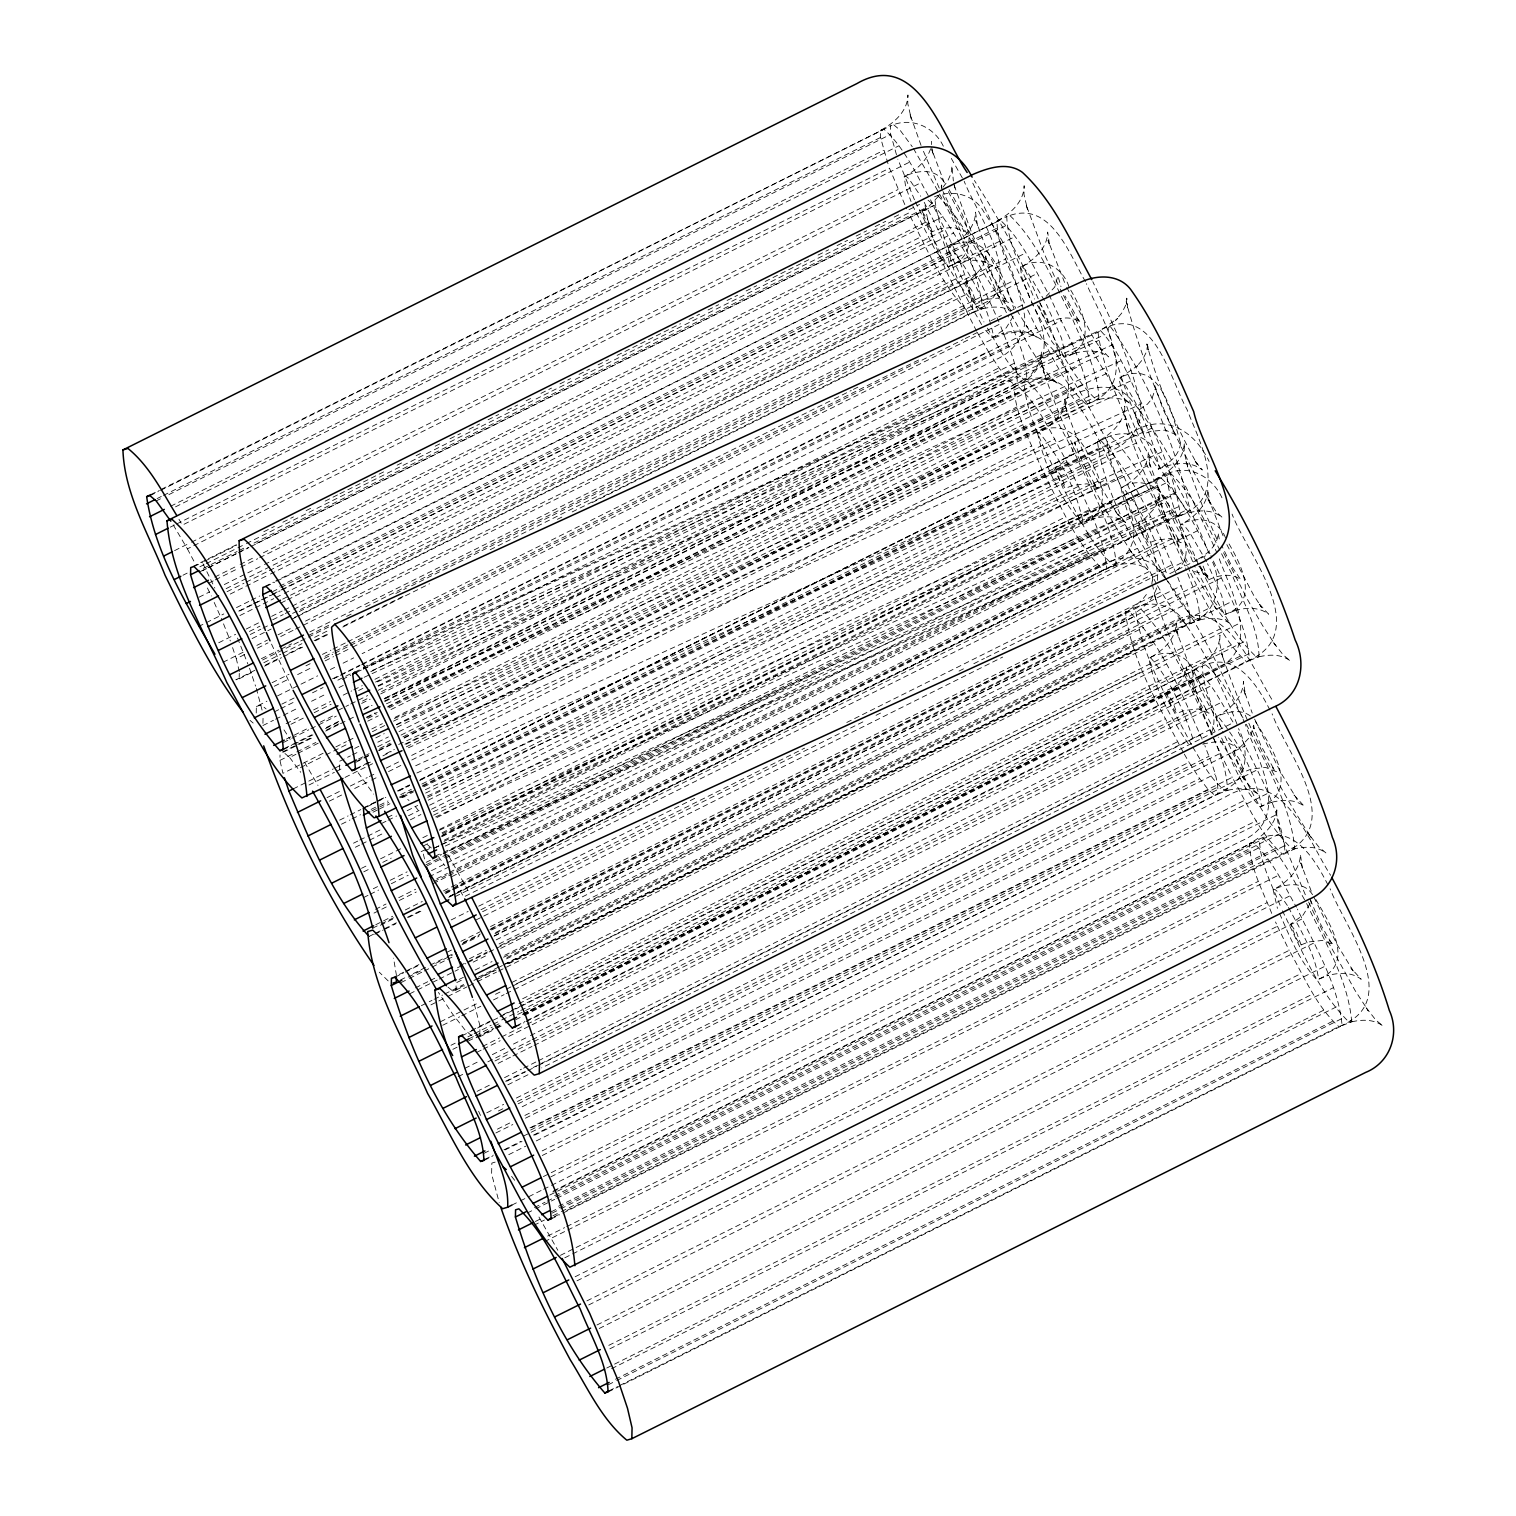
<?xml version="1.0" encoding="UTF-8"?>
<svg xmlns="http://www.w3.org/2000/svg" width="1516" height="1516" viewBox="0 0 1516 1516"><rect width="100%" height="100%" fill="white"/><g stroke="black" fill="none" stroke-linecap="round" stroke-linejoin="round"><path stroke-width="0.75" stroke-dasharray="5 3.75" d="M254.896 670.299L235.852 679.812L239.168 678.808L239.282 673.407M256.223 712.994L256.356 706.456L266.93 701.188M262.931 723.359L263.121 714.642M323.135 753.244L282.942 773.312L279.929 760.388L280.043 754.987M339.565 769.901L339.717 763.363M396.472 975.527L393.535 958.131M448.016 987.087L452.697 991.047L455.994 990.062L456.145 982.861L462.494 979.696M479.776 1034.613L479.966 1025.896L473.144 999.631M887.997 163.728L880.512 137.501L880.663 130.281C894.004 123.213 907.705 111.218 907.932 94.977L907.762 103.543L911.343 118.911L909.733 113.567L921.349 146.218M943.331 146.199C933.913 126.378 910.908 116.599 890.536 125.866L890.385 133.029L897.093 156.944M938.499 196.246L928.455 206.839L921.652 210.97L930.123 229.996L931.828 231.872L939.598 228.802L953.602 227.267L964.347 231.512L956.046 219.422L943.047 191.566M976.512 331.113C956.35 290.087 930.957 248.776 924.703 202.973M931.393 144.57L931.468 141.31M932.207 231.758L927.678 219.555L921.652 210.97M941.663 186.828L941.701 185.009L941.057 190.523M965.711 281.843L970.221 294.047L975.887 302.745L983.676 299.675L997.661 298.14L1008.405 302.385L1004.596 298.197L1006.908 301.419L992.866 276.045L985.305 257.057L986.48 260.998L985.76 255.882L982.558 267.138L972.514 277.712L965.711 281.843L971.756 290.428L976.266 302.631M592.415 502.497L973.177 312.448C969.709 272.217 947.045 235.946 930.559 199.771M1009.921 311.273L1024.721 303.863C1014.128 277.068 997.907 250.443 996.884 221.071C1010.225 213.983 1023.925 202.007 1024.153 185.767L1023.982 194.332L1027.564 209.701L1025.953 204.357L1044.145 253.532L1059.305 287.149M1085.475 281.673C1068.97 253.399 1050.057 198.577 1006.757 216.655C1007.78 245.895 1023.925 272.387 1034.462 299.088M1031.183 374.357L1037.039 366.796L1040.507 358.989L1041.378 351.485L1041.189 360.069L1044.77 375.437L1043.16 370.094C1064.876 434.959 1095.481 496.983 1132.85 554.231L1129.723 549.853L1140.127 563.175L1147.536 569.466C1137.834 561.886 1124.569 562.815 1113.35 565.942L1116.686 564.937L1103.307 569.959C1074.92 542.52 1060.101 504.032 1041.947 469.6C1031.354 442.805 1015.133 416.18 1014.109 386.807C1050.228 371.42 1049.603 337.481 1033.931 307.407M384.761 699.009L1017.236 383.321C1017.615 362.457 1006.624 343.298 999.897 324.064L352.603 647.161M1119.32 483.054C1104.671 450.328 1089.17 417.298 1066.525 389.214C1055.78 377.181 1038.138 377.276 1023.982 382.392C1026.863 420.368 1048.352 454.516 1063.379 488.834C1078.274 514.834 1090.193 544.301 1112.782 564.729C1164.8 535.205 1103.989 477.862 1107.362 437.12C1125.44 429.388 1147.669 434.978 1157.03 453.057C1178.728 484.116 1195.214 518.586 1209.086 553.757M385.689 697.891L1026.711 378.09C1027.071 357.321 1016.137 338.257 1009.429 319.099M1038.877 306.08C1050.645 333.766 1051.27 320.918 1039.957 303.522M1055.079 467.496L1059.608 479.7L1065.255 488.398L1073.044 485.31L1087.048 483.794L1097.774 488.019L1093.983 483.85L1096.276 487.072L1082.235 461.679L1074.673 442.71L1075.848 446.633L1075.128 441.535L1071.945 452.772L1061.882 463.365L1055.079 467.496L1061.124 476.081L1065.634 488.285M406.155 744.261L1089.398 403.218C1086.517 365.091 1064.914 330.791 1049.83 296.321C1034.86 270.189 1022.883 240.589 1000.2 220.085L275.571 581.121M1156.367 583.698C1132.888 538.616 1103.913 492.605 1097.508 441.535C1110.83 434.448 1124.55 422.471 1124.777 406.212L1124.588 414.797L1128.169 430.165L1126.559 424.821C1141.927 472.897 1164.174 518.453 1188.032 562.815M455.103 894.156L1106.623 568.955C1103.724 530.808 1082.14 496.509 1067.037 462.058C1052.085 435.926 1040.109 406.326 1017.407 385.822L383.738 701.453M1183.124 752.088C1160.176 707.593 1131.637 662.284 1125.44 611.952L1134.707 606.343L1142.514 599.502L1148.37 591.941M1237.018 724.174C1223.147 689.003 1206.679 654.533 1184.981 623.474C1175.62 605.396 1153.373 599.805 1135.313 607.537C1141.245 656.883 1169.272 701.321 1191.557 745.019M1138.478 522.224L1142.988 534.409L1148.654 543.126L1156.443 540.037L1170.447 538.521L1181.172 542.747L1177.382 538.578L1179.675 541.799L1165.633 516.406L1158.072 497.438L1159.247 501.36L1158.527 496.263L1155.325 507.5L1145.281 518.093L1138.478 522.224L1144.523 530.808L1149.033 543.012M1152.615 580.931L1152.71 576.63L1151.838 584.134M1189.757 571.229C1177.003 541.326 1158.944 511.366 1157.03 478.374C1170.371 471.286 1184.072 459.31 1184.299 443.051L1184.129 451.635L1187.71 467.004L1186.099 461.66L1204.291 510.835L1217.481 540.416M1157.618 580.363C1157.637 551.881 1143.405 525.54 1134.025 499.238C1113.654 452.545 1090.989 406.61 1062.527 364.257C1047.708 334.43 1019.51 323.723 990.384 340.077L362.116 653.661M1221.972 497.779C1212.326 476.953 1189.226 463.422 1166.903 473.958C1168.628 506.079 1186.213 535.243 1198.512 564.388M1166.41 692.641L1170.939 704.845L1176.605 713.543L1184.375 710.454L1198.379 708.938L1209.105 713.164L1205.315 708.995L1207.608 712.217L1193.566 686.824L1186.005 667.855L1187.199 671.778L1186.46 666.68L1183.276 677.917L1173.232 688.51L1166.41 692.641L1172.455 701.226L1176.985 713.43M508.883 963.664L1190.022 623.682C1190.685 607.461 1183.124 592.244 1177.78 577.255M534.693 1135.143L1227.41 788.889C1225.913 747.217 1194.115 712.122 1192.656 670.451C1205.978 663.364 1219.698 651.387 1219.925 635.128L1219.736 643.694L1223.317 659.081L1221.707 653.737C1243.423 718.603 1274.027 780.626 1311.397 837.874L1308.27 833.497L1318.674 846.819L1326.083 853.091C1316.381 845.53 1303.116 846.459 1291.897 849.566L1295.233 848.562L561.716 1213.691M1269.896 710.019C1257.37 685.061 1235.635 650.364 1202.51 666.017C1202.453 688.302 1214.07 708.825 1221.688 729.272M1199.99 565.828L1208.574 579.851L1202.662 565.013M533.518 1135.086L1217.954 794.1C1218.58 777.121 1210.507 761.221 1204.86 745.55M1233.626 751.121L1238.136 763.325L1243.802 772.023L1251.591 768.953L1265.595 767.437L1276.32 771.663L1272.53 767.475L1274.823 770.715L1260.781 745.322L1253.22 726.354L1254.395 730.276L1253.675 725.16L1250.473 736.416L1240.429 746.99L1233.626 751.121L1239.671 759.724L1244.181 771.909M526.109 1021.613L1249.544 660.521C1246.777 623.114 1225.762 589.421 1210.943 555.633M1271.716 913.39C1262.847 890.821 1249.98 868.137 1249.601 843.446C1262.923 836.358 1276.643 824.382 1276.87 808.123L1276.68 816.707L1280.262 832.076L1278.651 826.732L1286.155 849.036L1306.28 897.036M1327.959 884.908C1315.073 859.686 1293.546 823.017 1259.474 839.03C1259.834 863.608 1272.644 886.197 1281.475 908.671M566.87 1210.469L1285.17 852.598C1280.774 808.862 1256.101 769.465 1237.454 730.333M1309.976 903.669L1303.135 914.982L1290.571 924.135L1296.483 938.954L1300.747 945.018L1308.535 941.948L1322.539 940.432L1333.265 944.658L1329.475 940.489L1331.768 943.71L1321.27 925.613L1310.165 899.348M1301.126 944.904L1296.616 932.719L1290.571 924.135M608.087 1391.972L1342.115 1025.593C1338.249 983.96 1314.865 946.439 1297.45 909.088M930.597 148.795C926.371 161.454 915.683 170.55 904.199 176.614L905.602 186.506L911.04 201.533M1013.124 316.541L1006.264 327.835L993.719 336.988L992.089 337.481L984.737 329.389M1156.746 587.867C1152.501 600.507 1141.813 609.603 1130.349 615.685L493.629 933.496M1211.284 733.062C1220.835 711.705 1202.302 690.159 1193.888 671.399C1186.971 652.846 1164.97 648.64 1148.976 658.285C1154.207 689.212 1171.091 717.883 1188.298 743.844M942.971 187.207L947.652 181.143L951.138 173.355L952.01 165.85L953.356 181.01M363.423 669.087L1098.001 332.231L1117.728 318.341L1115.549 320.407L1121.726 313.092L1125.573 305.493L1126.805 298.121L1127.639 307.881L1126.236 301.779C1145.092 372.709 1175.563 440.417 1211.17 504.43L1208.081 499.806L1216.533 512.2L1222.199 517.373C1209.654 507.273 1191.841 510.608 1178.159 516.463L443.563 853.319M1134.688 412.731L1137.625 422.831L1143.595 433.974L1151.061 431.264L1165.444 430.089L1175.961 434.637L1172.948 430.904L1175.222 434.296L1162.999 409.187L1154.775 385.481L1155.798 389.953L1155.609 387.869L1151.876 398.879L1147.347 404.26L1134.688 412.731L1140.657 423.874L1143.595 433.974M1098.001 332.231C1103.25 371.155 1121.783 406.989 1136.413 443.051C1149.299 467.838 1158.527 496.073 1178.159 516.463L1180.263 514.474C1175.014 475.55 1156.5 439.716 1141.851 403.654C1128.984 378.867 1119.755 350.632 1100.123 330.242L363.366 668.082M1046.116 296.378L1054.719 287.036L1057.922 275.798L1060.973 286.657M1176.17 570.717C1198.171 553.397 1178.178 525.957 1169.537 507.14C1162.905 486.428 1140.203 475.607 1121.044 487.868C1127.487 520.291 1143.746 552.43 1164.857 577.842M572.195 511.934L969.88 313.433C1033.628 290.219 979.052 219.1 964.195 181.314M404.962 744.204L1086.1 404.222C1145.565 384.098 1101.222 319.175 1086.46 283.681M1106.623 568.955L1116.079 563.744C1113.199 525.768 1091.71 491.62 1076.682 457.301C1061.768 431.302 1049.849 401.816 1027.261 381.388M507.689 963.607L1186.706 624.687C1216.306 617.088 1224.738 582.75 1210.564 558.191M527.037 1020.495L1246.247 661.526C1314.789 634.029 1247.63 555.008 1232.072 514.132M1285.17 852.598C1346.416 823.851 1286.269 753.149 1272.113 713.828M619.589 1385.567L1338.799 1026.597C1404.517 1001.773 1344.919 927.716 1330.082 888.736M1178.159 516.463C1230.746 497.248 1200.748 445.022 1186.971 409.377C1168.931 377.086 1153.752 301.134 1100.123 330.242M150.88 494.557L159.351 490.331M161.454 489.27L890.536 125.866M149.951 495.675L158.422 491.449M160.525 490.388L883.98 129.296C904.654 147.696 916.005 174.169 929.535 197.857M157.077 498.593L161.302 496.471M163.425 495.429L880.512 137.501M156.186 500.943L160.412 498.84M168.882 494.614L890.214 134.583M170.664 506.23L883.525 150.406M175.496 506.856L898.95 145.763M170.285 527.151L174.511 525.029M176.633 523.986L889.494 168.162L906.587 208.81M184.023 524.271L909.581 162.117M174.567 550.63L189.386 543.24M191.49 542.197L898.022 189.538M173.203 524.858L187.397 548.868L921.406 182.507M192.835 566.491L237.254 544.32M194.029 566.548L202.481 562.322M204.603 561.261L236.325 545.438M263.822 531.699L274.396 526.431M282.867 522.205L293.441 516.918M306.137 510.589L312.486 507.424M325.163 501.095L337.86 494.747M339.982 493.704L384.401 471.514M397.097 465.185L403.446 462.02M416.123 455.691L422.471 452.526M435.168 446.178L441.516 443.013M449.968 438.787L460.561 433.519M469.012 429.293L479.587 424.006M488.057 419.78L498.631 414.512M507.083 410.286L517.657 404.999M526.128 400.774L532.476 397.609M540.928 393.383L551.502 388.115M559.972 383.889L570.547 378.602M579.017 374.395L589.591 369.108M598.043 364.882L608.617 359.614M617.088 355.388L680.551 323.704M689.003 319.478L699.577 314.21M708.048 309.984L718.622 304.697M727.074 300.471L737.667 295.203M746.118 290.977L756.692 285.69M765.163 281.464L809.582 259.293M818.034 255.086L828.627 249.799M837.078 245.573L847.652 240.305M856.123 236.079L866.697 230.792M875.149 226.566L885.723 221.298M894.194 217.072L900.542 213.908M908.994 209.682L919.587 204.395M182.943 575.246L187.169 573.124M199.866 566.795L204.091 564.672M206.214 563.63L235.833 548.849M237.936 547.788L244.284 544.623M246.407 543.562L908.501 213.093C926.655 247.506 941.474 285.993 969.88 313.433M203.258 568.405L237.102 551.521M239.206 550.46L245.554 547.295M254.025 543.069L924.589 208.374M199.581 571.911L205.93 568.746M208.052 567.685L248.245 547.617M256.697 543.391L933.61 205.532M202.367 570.774L206.593 568.652M208.715 567.609L236.212 553.871M238.334 552.828L248.908 547.541M251.012 546.48L934.273 205.456C961.769 240.57 980.7 281.483 998.949 321.923M214.722 577.103L237.993 565.487M240.115 564.426L254.915 557.035M263.386 552.809L927.584 221.279M208.981 583.016L213.225 580.912M215.329 579.851L238.599 568.235M240.722 567.192L257.644 558.741M259.748 557.68L943.009 216.655M198.918 597.247L209.492 591.96M224.311 584.57L262.382 565.563M264.485 564.502L920.25 237.197M226.13 588.625L945.359 229.636M227.04 591.695L243.962 583.243M246.085 582.182L267.233 571.627M269.336 570.566L933.553 239.035M230.205 594.082L268.275 575.076M270.398 574.033L953.64 232.99M264.997 586.389L273.449 582.163M266.172 586.465L274.642 582.239M276.746 581.178L1000.2 220.085M198.425 626.601L223.818 613.942M236.496 607.594L249.192 601.265M251.315 600.203L259.767 595.977M279.645 586.199L996.732 228.272M272.406 591.733L278.755 588.568M280.877 587.507L1006.435 225.353M238.751 611.119L251.429 604.789M253.551 603.728L270.473 595.276M272.596 594.234L278.925 591.05M281.047 590.008L955.838 253.191M239.793 610.948L260.941 600.393M263.064 599.332L279.986 590.899M282.09 589.838L942.08 260.411M239.907 615.534L261.074 604.979M263.178 603.918L273.752 598.63M275.874 597.588L282.222 594.405M284.326 593.362L965.465 253.38M282.658 599.123L999.745 241.196M281.142 602.932L285.368 600.81M287.49 599.768L1015.17 236.553M218.702 642.765L235.624 634.313M246.217 629.045L258.895 622.697M271.591 616.368L282.166 611.1M284.288 610.038L944.26 280.612M249.382 631.433L259.956 626.165M272.653 619.836L283.227 614.548M285.33 613.487L291.678 610.323M293.801 609.261L964.347 274.567M250.273 634.503L260.847 629.216M262.969 628.174L269.317 625.009M292.588 613.393L952.56 283.966M299.202 611.592L1005.714 258.952M252.111 638.558L271.156 629.064M294.426 617.448L977.668 276.405M291.792 619.267L296.018 617.164M298.14 616.102L1025.801 252.907M223.004 662.284L244.152 651.728M256.848 645.38L267.422 640.112M277.996 634.825L292.815 627.435M305.512 621.105L954.909 296.965M239.32 671.607L236.306 658.702L246.881 653.415M257.455 648.147L268.029 642.86M280.725 636.53L293.422 630.182M295.525 629.14L970.316 292.323M309.832 631.926L1014.242 280.327M261.358 658.683L278.944 650.175M281.066 649.113L291.641 643.826M308.563 635.394L329.711 624.819M346.633 616.387L352.982 613.222M365.678 606.874L964.309 308.07M262.59 659.991L298.538 642.045M300.661 641.003L330.28 626.203M395.847 593.476L406.421 588.208M411.499 585.82L1037.626 273.278M263.86 662.682L280.782 654.23M282.886 653.169L301.93 643.675M314.627 637.326L329.427 629.936M490.199 549.702L989.417 300.528M265.471 665.031L280.271 657.641M288.741 653.415L303.541 646.024M314.115 640.737L328.934 633.347M343.734 625.956L402.972 596.394M557.395 519.325L563.725 516.16M239.168 678.808L253.968 671.417M264.542 666.149L281.464 657.698M283.587 656.636L302.631 647.143M315.309 640.813L330.128 633.423M342.805 627.074L429.54 583.793M322.434 654.4L330.905 650.193M333.008 649.132L345.705 642.803M347.827 641.742L832.227 399.959M834.35 398.897L851.272 390.446M853.375 389.404L859.724 386.22M990.877 320.767L1001.451 315.48M272.103 682.693L289.025 674.26M305.948 665.808L310.174 663.705M324.993 656.314L333.444 652.088M335.567 651.027L348.263 644.698M350.367 643.637L919.397 359.614M324.272 658.475L332.724 654.249M334.846 653.188L963.096 339.603M965.218 338.542L980.018 331.151M274.339 686.217L289.158 678.827M297.61 674.601L312.429 667.211M325.106 660.881L333.577 656.655M335.68 655.594L350.499 648.204M277.504 695.901L317.697 675.833M330.393 669.504L334.619 667.4M343.09 663.174L353.664 657.887M281.805 704.144L294.502 697.815M332.572 678.808L338.921 675.624M341.043 674.582L360.088 665.069M362.191 664.027L988.337 351.485L998.968 367.838L1007.704 379.038L1013.939 384.306M334.183 678.524L338.409 676.401M340.531 675.359L359.557 665.846M361.68 664.804L1036.47 327.987C1051.422 354.1 1063.398 383.7 1086.1 404.222M274.396 711.819L278.641 709.715M280.744 708.654L295.563 701.264M312.486 692.812L323.06 687.544M337.86 680.153L350.556 673.805M363.253 667.476L1008.424 345.44M342.351 679.414L350.821 675.188M363.518 668.859L1061.579 320.426M262.893 725.539L273.467 720.271M275.59 719.209L296.738 708.654M311.538 701.264L326.357 693.873M339.053 687.525L343.279 685.422M370.776 671.702L996.903 359.159C1014.014 351.181 1027.355 333.937 1024.38 314.324C1014.488 268.029 993.075 225.202 972.647 182.83M286.107 723.663L300.907 716.272M313.604 709.924L330.526 701.491M343.222 695.143L351.674 690.917M353.796 689.875L362.267 685.649M374.945 679.301L998.968 367.838M290.939 724.288L303.636 717.959M314.21 712.672L331.132 704.239M358.629 690.5L362.874 688.397M375.551 682.067L1014.393 363.196M378.109 685.725L1048.674 351.011M338.049 710.341L348.623 705.073M350.727 704.011L367.649 695.56M378.223 690.292L1072.058 343.98M286.372 739.069L309.643 727.453M320.217 722.185L335.036 714.794M362.532 701.055L368.881 697.891M381.577 691.561L1007.704 379.038M283.378 742.499L289.727 739.315M291.83 738.273L308.771 729.821M310.875 728.76L336.268 716.102M361.642 703.424L370.112 699.198M380.687 693.93L1017.388 376.12M284.155 748.582L311.652 734.843M326.452 727.453L339.148 721.123M364.541 708.446L370.87 705.281M283.227 749.7L291.678 745.474M293.801 744.413L312.846 734.919M325.523 728.571L338.22 722.241M363.613 709.564L372.064 705.338M282.203 752.125L311.822 737.345M326.622 729.954L339.319 723.625M283.397 752.182L313.016 737.401M325.694 731.072L338.39 724.743M340.513 723.682L346.861 720.517M348.964 719.456L355.312 716.291M384.931 701.51L1017.407 385.822M279.929 760.388L294.748 752.997M296.852 751.936L315.897 742.442M366.664 717.087L375.134 712.88M387.812 706.532L1013.958 394.008M366.664 717.712L377.238 712.425M387.812 707.157L1060.48 371.401M284.951 753.509L289.632 757.469L295.98 754.305M298.084 753.244L319.232 742.688M367.895 718.394L376.347 714.188M389.044 707.839L1023.641 391.09M367.706 721.161L378.28 715.893M390.976 709.564L1080.586 365.356M335.832 746.914L346.406 741.627M348.528 740.566L354.877 737.401M371.799 728.95L382.373 723.682M395.051 717.352L1016.971 406.932M300.471 767.608L323.742 755.991M325.864 754.93L347.012 744.375M372.405 731.716L385.083 725.368M393.554 721.142L1032.377 402.29M396.339 724.553L1071.13 387.755M354.649 748.43L358.875 746.308M375.797 737.875L384.249 733.649M396.946 727.301L1086.536 383.112M339.755 761.184L350.329 755.897M352.451 754.854L358.799 751.69M377.825 742.177L388.399 736.909M398.992 731.622L1073.783 394.804C1091.956 385.784 1116.913 381.899 1131.239 399.788C1167.775 445.344 1192.599 498.954 1216.476 551.843M293.138 788.945L333.331 768.877M335.453 767.835L341.801 764.651M377.749 746.706L390.446 740.376M401.02 735.089L1022.94 424.688M358.534 758.985L369.108 753.698M379.682 748.43L390.275 743.143M402.953 736.814L1079.866 398.935M308.999 785.004L334.392 772.345M336.495 771.284L342.843 768.119M357.662 760.729L361.888 758.606M363.992 757.564L370.34 754.4M378.81 750.174L391.507 743.825M404.185 737.496L1043.027 418.643M355.54 762.396L361.888 759.232M363.992 758.171L370.34 755.006M378.81 750.78L391.488 744.451M404.185 738.121L1089.549 396.017M356.317 768.479L371.117 761.089M385.917 753.698L394.387 749.472M355.388 769.597L363.84 765.372M365.962 764.329L372.311 761.146M382.885 755.878L391.336 751.652M345.042 777.405L372.538 763.685M406.383 746.801L1040.98 430.051C1068.041 419.439 1074.958 387.319 1062.849 362.76C1041.378 298.595 1011.191 237.235 974.371 180.48M327.039 797.643L341.858 790.253M350.31 786.046L367.232 777.594M369.354 776.533L375.703 773.368M386.277 768.081L398.973 761.752M411.651 755.423L1031.448 446.064M329.294 801.168L341.972 794.839M354.668 788.491L369.468 781.1M371.591 780.058L377.939 776.893M388.513 771.606L401.209 765.277M411.784 759.99L1054.852 439.015M363.48 807.914L386.751 796.298M397.325 791.011L410.021 784.682M420.595 779.395L1107.362 437.12M339.641 820.137L348.111 815.911M350.234 814.869L360.808 809.582M362.911 808.521L386.182 796.923M398.879 790.575L409.453 785.307M420.027 780.02L1041.947 469.6M366.796 806.91L375.248 802.684M377.37 801.642L385.822 797.416M398.519 791.087L409.093 785.8M419.667 780.513L1100.805 440.55C1136.602 477.957 1155.912 528.459 1176.928 575.133M341.479 824.211L349.95 819.985M352.053 818.924L360.524 814.698M371.098 809.411L377.446 806.247M379.569 805.204L388.02 800.979M400.717 794.63L411.291 789.362M421.865 784.075L1067.037 462.058M371.799 810.889L388.721 802.438M399.295 797.17L414.095 789.779M422.566 785.553L1097.357 448.736M414.095 790.632L399.295 798.022L404.298 796.525L408.998 800.505M422.566 786.406L1133.305 431.643C1164.8 412.466 1194.608 430.885 1209.105 461.433M373.031 812.197L377.257 810.075M379.379 809.032L389.953 803.745M402.631 797.416L413.224 792.129M423.798 786.861L1107.04 445.818M425.655 793.095L1113.123 449.949C1130.235 441.952 1143.576 424.726 1140.601 405.113C1131.391 361.756 1111.872 321.411 1092.809 281.692M387.49 817.465L393.838 814.3M427.683 797.416L1100.37 461.66M381.767 823.396L385.993 821.274M388.096 820.232L396.567 816.006M407.141 810.719L417.715 805.432M428.289 800.164L1115.776 457.017M353.512 843.199L357.738 841.096M359.861 840.035L383.131 828.418M408.505 815.741L419.079 810.473M429.653 805.185L1053.677 493.723M355.35 847.255L359.576 845.151M361.699 844.09L384.95 832.474M410.343 819.815L420.917 814.528M431.491 809.241L1078.786 486.162M433.652 815.172L1106.32 479.416M436.816 817.56L1126.426 473.371M361.471 868.346L367.82 865.181M380.516 858.833L401.664 848.278M422.831 837.723L429.161 834.558M439.754 829.271L1065.881 516.748M363.726 871.852L370.056 868.687M382.752 862.358L391.223 858.132M441.99 832.796L1089.284 509.717M442.066 835.24L1166.903 473.958M441.137 836.358L1160.346 477.388C1183.03 497.892 1195.006 527.492 1209.976 553.624M423.135 846.042L429.483 842.877M442.179 836.548L1114.847 500.792M421.145 851.67L429.615 847.444M444.415 840.053L1138.232 493.742M424.992 850.893L431.321 847.728M444.017 841.399L1156.879 485.575M438.901 845.871L432.553 849.036L426.318 843.749M441.023 844.81L1166.581 482.656M373.296 888.736L377.541 886.614M390.218 880.284L407.141 871.833M426.185 862.339L430.411 860.216M432.534 859.155L440.985 854.948M443.108 853.887L1077.705 537.138M425.882 864.878L440.682 857.487M442.805 856.426L1159.892 498.499M363.783 897.453L368.009 895.35M370.112 894.288L378.583 890.063M391.28 883.733L408.202 875.282M427.228 865.788L442.047 858.397M444.15 857.336L1097.792 531.093M445.514 858.113L1175.317 493.856M431.51 870.639L1125.327 524.328M429.123 876.817L1150.436 516.785M375.475 909.297L386.049 904.01M398.746 897.68L415.668 889.229M436.816 878.674L447.409 873.405M449.513 872.344L1088.336 553.473M433.955 881.573L446.651 875.225M448.774 874.182L1165.861 516.255M373.978 913.106L388.778 905.715M399.352 900.428L416.275 891.995M433.197 883.544L1103.762 548.849M451.939 876.57L1185.948 510.21M375.76 924.722L392.682 916.27M405.359 909.941L422.282 901.489M443.449 890.934L1097.072 564.672M372.746 928.133L379.095 924.968M381.217 923.907L393.914 917.578M444.681 892.242L451.01 889.058M453.132 888.016L1106.775 561.754M380.383 925.272L395.202 917.881M445.969 892.545L450.195 890.423M452.299 889.361L1101.715 565.222C1123.564 552.753 1153.941 554.818 1166.41 579.472M445.363 893.701L1137.076 548.451M373.523 934.216L369.298 936.32L372.595 935.334M375.646 933.155L381.994 929.99M384.098 928.929L396.794 922.6M407.368 917.332L422.168 909.941M449.684 896.202L1103.307 569.959M449.323 896.714L1162.185 540.89M374.717 934.273L383.169 930.047M385.291 929.005L395.865 923.718M408.562 917.388L423.362 909.998M448.755 897.32L452.981 895.217M455.179 896.6L1174.388 537.63M1197.773 530.581L463.763 896.96L456.657 884.738M451.218 919.909L468.141 911.457M478.715 906.17L688.131 801.642M690.254 800.6L696.602 797.416M846.781 722.469L1149.28 571.475M480.97 909.695L804.598 748.146M959.022 671.076L965.37 667.912M973.841 663.686L984.415 658.399M986.518 657.357L1172.664 564.445M482.581 911.703L865.447 720.612M876.04 715.325L882.369 712.16M1051.611 627.7L1184.868 561.166M475.948 919.985L1002.663 657.091M1169.784 573.673L1207.854 554.666M460.921 941.341L479.966 931.847M490.54 926.56L1161.104 591.865L1171.735 608.2L1180.471 619.4L1186.706 624.687M391.431 978.332L418.928 964.612M463.346 942.421L480.269 933.989M490.843 928.702L1135.313 607.537M394.729 977.327L403.199 973.101M405.303 972.059L417.999 965.711M462.418 943.539L479.34 935.107M489.914 929.82L1128.757 610.967C1164.098 647.749 1183.105 697.531 1204.026 743.409M447.163 952.181L451.408 950.077M461.982 944.79L478.904 936.357M491.601 930.009L1181.191 585.82M400.565 979.942L404.791 977.839M413.262 973.613L428.062 966.223M430.184 965.161L444.984 957.771M447.106 956.729L453.436 953.545M408.202 977.081L420.88 970.752M435.698 963.361L452.621 954.909M494.917 933.799L1125.289 619.153M494.33 935.827L1196.617 585.29C1211.587 611.403 1223.545 641.003 1246.247 661.526M400.963 982.614L407.311 979.45M409.415 978.388L422.111 972.059M424.234 970.998L445.382 960.443M447.504 959.382L453.853 956.217M494.045 936.149L1134.972 616.235M496.168 939.882L1221.725 577.729M469.448 958.737L486.371 950.305M499.067 943.956L1171.735 608.2M415.441 987.882L428.118 981.553M430.241 980.492L436.589 977.327M459.86 965.711L466.208 962.546M468.311 961.485L487.356 951.991M500.053 945.662L1128.302 632.077M457.377 967.833L465.829 963.607M467.951 962.546L486.977 953.052M489.1 951.991L1187.161 603.576M409.699 993.814L437.195 980.075M439.318 979.033L458.344 969.52M473.163 962.129L487.962 954.739M500.659 948.41L1143.708 627.435M475.095 970.032L492.018 961.58M504.714 955.251L1168.931 623.72C1224.776 590.236 1250.946 667.248 1273.686 702.325M459.159 979.431L463.384 977.327M503.577 957.259L1180.471 619.4M506.913 957.525L1190.174 616.481M506.534 958.851L1208.821 608.314M421.41 1005.639L431.984 1000.37M434.088 999.309L442.558 995.083M444.662 994.022L463.707 984.528M478.525 977.138L501.777 965.521M503.899 964.46L1134.271 649.833M498.195 967.644L502.421 965.54M504.525 964.479L1232.205 601.284M452.697 991.047L463.271 985.779M473.845 980.492L494.993 969.937M455.994 990.062L464.464 985.836M477.142 979.507L496.187 969.994M430.923 1004.881L445.723 997.49M447.845 996.429L466.871 986.935M468.994 985.874L475.342 982.709M477.445 981.648L496.49 972.135M498.612 971.093L1154.358 643.788M512.01 982.406L1220.626 628.704M440.493 1021.746L478.582 1002.739M495.505 994.288L501.834 991.123M516.653 983.732L1142.78 671.209M506.704 989.038L510.93 986.916M513.052 985.855L1240.732 622.659M442.729 1025.252L459.651 1016.819M461.774 1015.758L480.818 1006.245M493.496 999.916L504.089 994.648M506.192 993.586L1166.183 664.16M522.641 998.76L1231.276 645.039M519.022 1003.611L1246.683 640.415M471.324 1030.482L490.369 1020.988M503.066 1014.659L509.395 1011.475M511.517 1010.433L1202.51 666.017M461.944 1035.826L497.892 1017.88M500.015 1016.819L519.059 1007.325M521.163 1006.264L1195.953 669.447C1212.819 683.47 1222.01 704.371 1233.38 722.658L541.686 1067.908M450.991 1045.282L455.217 1043.179M467.913 1036.849L472.139 1034.727M474.262 1033.666L491.184 1025.233M493.287 1024.172L499.636 1021.007M501.758 1019.946L518.68 1011.494M520.784 1010.452L1153.278 694.745M469.05 1038.744L473.295 1036.641M475.399 1035.58L492.321 1027.128M494.443 1026.067L500.792 1022.902M517.714 1014.469L1192.505 677.652M468.179 1041.113L474.527 1037.948M476.63 1036.887L493.553 1028.435M495.675 1027.374L502.023 1024.21M523.172 1013.654L1202.188 674.734M522.925 1014.166L1240.012 656.239M452.829 1049.337L457.055 1047.234M476.081 1037.74L493.003 1029.288M495.126 1028.227L501.474 1025.062M522.622 1014.507L1178.387 687.203M479.719 1036.792L494.538 1029.402M496.642 1028.341L502.99 1025.176M524.157 1014.621L1213.747 670.413C1264.306 648.791 1230.594 590.842 1218.239 556.031M515.686 1019.7L522.035 1016.535M524.138 1015.474L1249.696 653.32M516.463 1025.782L524.915 1021.557M515.535 1026.9L523.986 1022.675M482.638 1046.381L499.56 1037.929M501.682 1036.887L524.953 1025.271M527.075 1024.21L1195.518 690.576M476.915 1052.293L481.141 1050.19M483.244 1049.129L500.166 1040.696M508.637 1036.47L1210.924 685.933M464.844 1068.344L479.643 1060.954M492.34 1054.624L505.036 1048.276M513.488 1044.05L528.307 1036.66M530.429 1035.618L1165.027 718.868M458.211 1076.625L464.559 1073.461M487.83 1061.844L508.978 1051.289M511.1 1050.228L530.145 1040.734M532.249 1039.673L1190.117 711.307M494.955 1060.973L509.774 1053.582M518.226 1049.356L1201.468 708.313M498.12 1063.36L510.816 1057.031M512.939 1055.97L531.964 1046.476M534.087 1045.415L1221.574 702.268M477.047 1091.368L491.847 1083.978M504.544 1077.649L521.466 1069.197M523.589 1068.155L536.266 1061.806M538.388 1060.764L1177.212 741.893M505.586 1081.287L524.631 1071.793M533.082 1067.567L1209.995 729.689M506.78 1081.173L525.825 1071.66M527.928 1070.618L536.399 1066.392M538.521 1065.331L1200.615 734.862M507.841 1084.812L528.989 1074.257M486.75 1112.82L503.672 1104.368M516.369 1098.039L1189.037 762.283L1199.687 778.618L1208.423 789.817L1214.638 795.104M498.385 1111.001L504.733 1107.817M517.411 1101.488L1209.124 756.238M518.188 1103.781L1220.475 753.244C1196.427 703.253 1177.61 647.218 1138.592 606.533M522.148 1106.794L1245.583 745.683M497.4 1129.155L512.2 1121.764M524.896 1115.435L1199.687 778.618M495.884 1132.964L512.806 1124.531M525.502 1118.183L1215.093 773.994M529.937 1127.885L1232.224 777.348C1247.194 803.48 1259.171 833.08 1281.854 853.584M531.51 1127.677L1208.423 789.817M484.097 1153.278L490.426 1150.113M530.619 1130.045L1218.106 786.899M523.323 1136.166L1257.332 769.806M484.855 1159.361L493.325 1155.135M503.899 1149.867L520.822 1141.415M483.926 1160.479L492.397 1156.253M505.093 1149.924L522.016 1141.472M508.77 1154.642L525.692 1146.191M536.266 1140.923L1225.875 796.715C1281.721 763.23 1307.91 840.243 1330.631 875.319M542.141 1150.928L1244.428 800.391M542.254 1155.495L1267.812 793.342M543.391 1176.587L1256.252 820.781M550.782 1176.871L1276.339 814.717M511.896 1205.087L518.245 1201.923M520.367 1200.862L526.696 1197.697M528.819 1196.655L541.515 1190.306M543.619 1189.264L1241.68 840.83C1293.053 818.716 1257.522 759.573 1245.356 724.383M553.662 1190.818L1259.474 839.03M552.734 1191.936L1252.898 842.441C1272.587 859.78 1283.559 884.757 1296.426 907.174M549.796 1195.044L1266.883 837.116M554.629 1195.688L1282.309 832.474M534.466 1207.513L545.04 1202.245M547.162 1201.184L553.511 1198.019M555.614 1196.958L1249.449 850.647M527.227 1213.046L533.575 1209.882M535.698 1208.821L554.723 1199.327M556.846 1198.265L1259.133 847.728M558.532 1206.243L1275.619 848.316M551.293 1211.777L1285.322 845.397M535.356 1221.498L541.705 1218.314M552.279 1213.046L558.627 1209.882M560.749 1208.821L1252.462 863.57M533.859 1225.307L544.433 1220.02M552.885 1215.794L559.233 1212.629M561.356 1211.568L1267.869 858.928M554.193 1216.798L558.419 1214.695M551.142 1218.978L559.612 1214.752M547.674 1236.071L564.596 1227.638M566.719 1226.577L1258.432 881.308M544.49 1241.642L565.639 1231.087M567.761 1230.026L1278.519 875.263M560.427 1255.343L1266.94 902.702M564.786 1257.806L1290.343 895.653M575.133 1276.775L1277.438 926.238L1275.524 921.955M576.971 1280.831L1302.528 918.677M586.881 1300.899L1289.168 950.361C1304.139 976.475 1316.115 1006.074 1338.799 1026.597M588.72 1304.954L1314.277 942.8M596.963 1324.984L1301.372 973.386M599.218 1328.49L1324.776 966.336M608.788 1345.355L1313.197 993.776M609.849 1348.823L1333.284 987.731M606.741 1368.038L1323.847 1010.111M611.573 1368.683L1339.253 1005.468M615.477 1379.238L1332.564 1021.31M608.238 1384.771L614.586 1381.607M616.709 1380.545L1342.266 1018.392M609.015 1390.854L617.486 1386.628M354.782 672.024L361.225 669.068M356.961 672.043L361.263 670.072M372.424 670.47L1104.88 334.6M364.105 677.292L1098.702 340.437M377.389 681.859L1111.986 344.985M378.299 686.217L1102.151 354.289M384.192 698.573L1120.93 360.732M386.428 703.803L1108.139 372.841M394.368 718.584L1131.125 380.743M396.661 724.819L1116.212 394.861M398.67 744.451L1141.851 403.654M408.448 747.767L1125.857 418.795M415.668 765.751L1152.406 427.91M416.862 773.008L1136.413 443.051M425.314 789.703L1162.052 451.844M427.588 795.919L1147.157 465.962M433.405 811.704L1170.144 473.845M435.642 816.916L1157.352 485.973M439.375 830.256L1176.113 492.416M442.445 833.648L1166.297 501.701M434.239 848.05L1179.562 506.268M445.249 846.023L1173.403 512.105M434.921 856.256L441.383 853.3M443.525 852.314L1180.263 514.474M432.818 858.245L441.421 854.304M996.884 221.071L1006.757 216.655M1014.109 386.807L1023.982 382.392M973.177 312.448L983.24 308.411L979.905 309.416C989.929 306.857 1001.716 305.209 1010.907 311.026M1048.428 322.548C1057.808 317.981 1070.713 315.176 1080.567 322.302L1076.758 318.114L1079.07 321.335L1065.009 295.942M1017.236 383.321L1027.317 379.284L1023.982 380.289C1035.201 377.181 1048.447 376.252 1058.168 383.813L1050.759 377.541L1040.355 364.219L1043.482 368.596L1030.122 348.055L1009.789 312.106M1089.398 403.218L1099.46 399.201L1096.144 400.205C1107.362 397.078 1120.608 396.15 1130.33 403.73L1122.901 397.438L1112.517 384.116L1115.643 388.494L1102.265 367.971L1087.408 342.351L1060.29 289.177M1208.574 579.851C1217.954 575.284 1230.859 572.48 1240.713 579.586L1232.413 567.515L1221.991 546.12M1190.022 623.682L1200.085 619.665L1196.749 620.669C1207.968 617.543 1221.233 616.614 1230.935 624.194L1223.526 617.903L1213.122 604.581L1216.249 608.958L1190.306 566.757M1249.544 660.521L1259.607 656.504L1256.29 657.508C1267.509 654.381 1280.755 653.453 1290.476 661.033L1283.048 654.741L1272.663 641.42L1275.79 645.797L1262.411 625.274L1247.554 599.654L1222.389 550.516M1217.954 794.1L1228.017 790.082L1224.682 791.087C1235.919 787.96 1249.165 787.031 1258.867 794.611L1251.458 788.32L1241.073 774.998L1244.2 779.376L1218.258 737.174M1342.115 1025.593L1352.177 1021.576L1348.842 1022.58C1360.06 1019.453 1373.325 1018.525 1383.028 1026.086L1375.618 1019.813L1365.215 1006.491L1368.342 1010.869L1354.982 990.327L1324.794 935.789L1307.209 899.14M880.663 130.281L883.98 129.296M1033.135 305.398C1019.851 273.07 1004.369 241.366 984.263 212.695C974.902 194.598 952.673 189.007 934.595 196.739C939.276 241.575 964.688 281.881 983.941 321.942M1026.711 378.09L1023.414 379.095C1006.624 365.129 997.49 344.321 986.139 326.111M1097.508 441.535L1100.805 440.55M256.356 706.456L261.358 704.959L266.077 708.938M1157.03 478.374L1160.346 477.388M1198.398 558.949C1206.679 554.42 1218.314 545.002 1218.068 533.101L1219.414 539.639M1125.44 611.952L1128.757 610.967M1192.656 670.451L1195.953 669.447M1249.601 843.446L1252.898 842.441M495.182 1162.09L491.847 1163.094L491.62 1173.99L499.181 1202.491M1202.832 744.242C1214.07 741.135 1227.316 740.187 1237.018 747.767L1226.558 735.696M1194.494 571.589L1202.7 573.522L1209.086 577.35L1198.891 566.131L1202.017 570.509L1197.469 563.516M1250.321 715.931C1240.24 708.465 1226.671 711.97 1216.192 716.784L1217.594 726.657M1010.054 215.67C1038.308 242.977 1053.07 281.294 1071.149 315.574C1081.704 342.256 1097.849 368.767 1098.854 398.007L1095.575 398.992C1068.78 373.353 1054.492 337.405 1037.38 305.095M893.834 124.881L900.03 130.13L912.253 146.711M937.892 195.754C970.884 229.276 988.28 275.173 1008.481 316.977M928.038 200.169L934.273 205.456M1011.134 310.42L996.296 293.327L999.423 297.723L986.044 277.182L971.188 251.561L941.114 192.324M1170.2 472.954C1198.455 500.28 1213.217 538.597 1231.295 572.877C1241.85 599.559 1257.996 626.07 1259 655.31L1255.722 656.295C1229.893 631.793 1216.003 597.38 1199.478 566.397M1110.659 436.115C1145.433 472.12 1164.023 520.973 1184.754 565.866M1205.807 665.031C1222.597 678.997 1231.731 699.805 1243.082 717.997M1262.752 838.026C1282.1 854.986 1292.883 879.47 1305.541 901.433M250.026 720.384L253.172 723.056M471.59 1035.636L465.298 1030.312L452.09 1013.37L438.465 992.43M388.191 980.909L379.265 972.192M943.596 181.56C935.315 167.84 916.574 170.304 904.199 176.614L905.829 176.14L908.88 178.717L920.724 196.265M1167.851 581.329C1199.402 624.668 1222.673 673.445 1244.428 722.279M1312.534 894.705C1304.234 881.004 1285.492 883.468 1273.137 889.778L1277.457 908.387M415.043 806.209L420.33 812.974M438.389 856.502L444.832 865.674M358.155 772.743L373.599 794.119M289.632 757.469L300.718 772.288M511.574 1176.359L515.535 1181.438M1255.589 721.711C1270.124 745.967 1302.339 790.405 1260.004 806.758C1241.301 786.861 1231.238 760.179 1220.513 735.393M1225.497 537.82C1218.561 519.268 1196.56 515.061 1180.566 524.707L1181.968 534.598L1193.376 563.459M1196.332 561.773L1176.094 525.825L1159.475 490.18L1148.635 460.921L1150.246 466.265L1148.294 452.545C1148.067 468.804 1134.366 480.78 1121.044 487.868L1122.655 487.375C1143.879 511.726 1157.333 543.031 1166.562 573.825M913.428 148.511C942.005 198.084 974.238 249.988 982.633 307.217L979.355 308.203C949.698 279.02 933.989 238.505 915.399 201.912M981.591 324.557C967.947 300.414 952.256 275.268 948.258 247.506C961.599 240.419 975.3 228.442 975.527 212.183L977.479 225.884L975.868 220.54L986.708 249.818L1015.758 308.392M1315.907 899.594C1329.475 923.301 1357.351 964.763 1316.949 979.753C1299.155 961.068 1289.529 935.884 1279.144 912.575M1287.33 905.412L1277.817 891.882L1274.748 889.286L1273.137 889.778C1286.459 882.691 1300.159 870.715 1300.406 854.455L1302.339 868.175L1300.728 862.812L1311.567 892.09M284.004 729.878L290.2 739.391M1068.932 286.695C1062.28 265.963 1039.578 255.143 1020.42 267.403L1021.822 277.295L1030.653 300.376M951.29 158.422L963.172 179.4M949.13 189.727C962.224 213.017 986.973 252.49 948.031 266.608L935.448 250.481L912.727 205.721M1016.876 310.287L1029.25 330.147L1026.124 325.75L1036.319 336.988C1026.597 329.408 1013.351 330.336 1002.133 333.463L1003.782 332.951L993.719 336.988C987.257 304.564 970.998 272.425 949.888 247.013L948.258 247.506C989 224.425 1004.293 280.649 1013.806 308.487M1164.8 576.63L1146.778 543.543L1124.645 496.111M1165.975 578.657C1174.843 593.002 1182.84 608.75 1196.181 619.457L1199.478 618.471C1200.047 600.772 1191.462 584.285 1185.607 567.988M1157.561 585.745L1161.104 591.865M1222.01 728.703L1204.045 696.242L1187.407 660.597L1176.587 631.338L1178.178 636.682L1176.245 622.962C1176.018 639.221 1162.298 651.198 1148.976 658.285L1150.606 657.792C1171.508 681.518 1184.394 712.198 1194.002 742.12M977.687 333.141L988.337 351.485M1288.486 907.421C1300.52 930.161 1315.225 953.431 1318.579 979.26L1328.641 975.243L1326.993 975.736C1338.211 972.609 1351.476 971.68 1361.178 979.26L1350.983 968.042L1354.11 972.419L1337.32 944.942L1313.311 895.994M1192.732 747.047C1201.961 762.055 1210.204 778.618 1224.113 789.874C1248.805 779.887 1249.108 749.245 1238.515 728.609M1184.318 754.134L1189.037 762.283M448.622 855.82L469.619 893.417M178.964 519.287L181.2 523.153M304.583 762.321L318 785.459M538.957 1217.026L557.831 1250.283M1229.078 543.979C1241.888 566.245 1260.213 602.231 1224.397 614.681L1211.815 598.555L1194.248 565.392M1070.77 290.162C1083.599 311.784 1098.096 345.837 1064.251 357.378L1051.668 341.252L1031.524 302.29M1206.584 561.678L1189.548 532.305L1185.247 526.81L1182.196 524.214L1180.566 524.707C1193.907 517.619 1207.608 505.643 1207.835 489.384L1209.787 503.104L1208.176 497.76L1224.227 538.749M1044.429 300.604L1029.402 275.002L1025.1 269.507L1022.049 266.911L1020.42 267.403C1033.76 260.316 1047.461 248.34 1047.689 232.081L1049.64 245.8L1048.03 240.457L1064.952 283.416M1246.379 724.25C1265.235 763.666 1290.135 803.309 1294.626 847.368L1291.329 848.373C1259.322 816.063 1242.305 771.777 1222.635 731.413M1008.69 310.041L972.002 233.616L953.791 184.44M1306.64 903.517C1324.169 940.962 1347.629 978.616 1351.571 1020.363L1348.274 1021.367C1317.707 990.914 1301.391 948.94 1282.422 910.794M1214.866 731.167C1191.405 687.468 1169.632 642.557 1154.51 595.238L1156.102 600.582L1152.52 585.214M924.21 202.272C934.083 222.7 947.178 243.223 949.641 266.115L959.723 262.079L958.074 262.571C969.293 259.463 982.539 258.535 992.26 266.096L982.065 254.877L985.192 259.255L977.233 247.032L947.86 190.675M187.397 548.868L195.526 564.236M1226.842 544.623L1253.599 595.125L1261.558 607.347L1258.432 602.97L1268.627 614.188C1258.905 606.608 1245.659 607.556 1234.441 610.664L1236.09 610.171L1226.027 614.188L1221.688 595.599L1207.532 563.649M1066.696 287.32L1093.453 337.822L1101.412 350.044L1098.285 345.667L1108.48 356.885C1098.759 349.324 1085.513 350.253 1074.294 353.361L1075.943 352.868L1065.862 356.904L1061.541 338.295L1046.419 304.375M1190.742 573.237L1196.617 585.29M1027.659 309.908L1036.47 327.987M1220.475 753.244L1232.224 777.348M1277.438 926.238L1289.168 950.361M292.114 688.302L270.985 642.955M203.011 563.781L214.855 588.113M207.408 587.981L211.33 596.015M1254.623 719.096L1280.376 771.947L1297.165 799.425L1294.039 795.028L1304.234 806.266C1294.531 798.686 1281.266 799.614 1270.048 802.741L1271.697 802.248L1261.634 806.266C1255.172 773.842 1238.913 741.703 1217.803 716.291L1216.192 716.784C1229.514 709.696 1243.215 697.72 1243.442 681.461L1245.394 695.181L1243.783 689.818L1252.235 713.089M944.373 182.849L931.809 149.667L933.42 155.011L931.374 146.218M939.219 188.098L922.164 148.284M914.451 199.771L897.832 159.161M478.62 1111.266L480.496 1115.454M214.192 602.439L221.829 619.57M237.519 638.047L247.828 663.932M223.515 623.834L230.337 640.946M249.534 668.234L255.56 686.142M256.318 688.378L262.116 710.303M232.573 647.597L236.306 658.702M941.228 186.184L942.421 190.125M1310.582 899.992L1311.34 903.271M953.867 183.209L955.402 189.803M423.362 854.114L424.878 860.557M1037.645 433.14C1044.088 465.564 1060.347 497.703 1081.458 523.115L1093.15 518.605L1091.501 519.097C1102.719 515.99 1115.984 515.042 1125.687 522.622L1115.492 511.404L1118.618 515.781C1096.371 481.709 1078.16 444.794 1065.236 406.193L1066.847 411.537L1064.914 397.817C1064.668 414.076 1050.967 426.053 1037.645 433.14L1039.256 432.647C1060.366 458.078 1076.625 490.218 1083.087 522.622C1113.426 510.684 1101.867 480.06 1089.833 459.386C1082.993 437.025 1060.556 418.151 1037.645 433.14M1147.726 344.473L1146.494 351.845L1142.647 359.444L1136.469 366.758L1137.587 365.716L1118.941 378.583C1126.142 410.457 1139.236 442.558 1158.319 469.088C1172.001 463.252 1189.795 459.916 1202.34 469.998L1194.267 459.954L1197.356 464.559C1176.151 426.47 1158.034 386.163 1146.816 343.961L1148.199 350.063L1147.726 344.473M1180.509 443.032C1179.562 455.387 1168.533 463.896 1158.319 469.088L1159.342 468.122C1152.141 436.248 1139.047 404.147 1119.964 377.598C1161.427 357.018 1172.437 415.706 1180.509 443.032M1110.091 326.148L1108.007 328.138C1122.181 391.678 1149.621 458.817 1187.805 511.555L1189.889 509.565C1175.715 446.026 1148.275 378.886 1110.091 326.148"/><path stroke-width="1.5" d="M967.17 172.502C942.535 136.516 917.237 48.588 856.938 83.57L122.929 449.93C124.464 494.387 149.004 534.655 165.036 575.208C188.117 622.413 211.217 670.318 243.185 712.274M214.988 654.249C186.923 604.922 154.859 553.473 146.654 496.661L150.88 494.557M972.116 177.164C957.562 147.81 929.156 138.733 900.997 154.442L166.987 520.822C171.365 578.525 204.016 630.429 226.869 682.579C249.496 722.09 267.612 766.888 301.949 797.928L342.919 778.466M190.561 574.754L190.713 567.534L194.029 566.548C222.416 593.988 237.235 632.475 255.389 666.888C265.982 693.703 282.203 720.327 283.227 749.7L279.929 750.685C236.723 701.131 209.322 637.421 190.561 574.754L199.032 570.528M1091.823 279.683C1071.49 242.541 1053.904 201.514 1022.39 172.35C1007.723 161.549 988.28 167.783 973.158 174.34L239.149 540.719C238.581 572.29 255.2 601.265 265.376 630.372M262.723 594.651L262.874 587.45L266.172 586.465C294.578 613.885 309.397 652.373 327.551 686.805C338.144 713.619 354.365 740.225 355.388 769.597L352.072 770.602C308.885 721.048 281.483 657.319 262.723 594.651L271.174 590.425M306.952 796.412C302.575 738.709 269.924 686.805 247.07 634.654C224.444 595.144 206.328 550.346 171.99 519.306L166.987 520.822M446.462 985.779C423.476 957.051 407.425 923.566 391.317 890.707C380.724 863.893 364.503 837.287 363.48 807.914M293.1 690.33C317.015 734.237 337.007 783.241 374.111 817.825L379.114 816.328C374.736 758.606 342.085 706.721 319.232 654.571C296.586 615.041 278.47 570.262 244.152 539.222L239.149 540.719M391.28 985.533L391.431 978.332L394.729 977.327C423.116 1004.767 437.953 1043.254 456.108 1077.687C466.701 1104.501 482.922 1131.107 483.926 1160.479L480.629 1161.464C437.442 1111.929 410.04 1048.2 391.28 985.533L401.854 980.246M396.415 977.706L396.339 982.065L393.004 983.069M456.051 979.544L434.903 990.1C439.28 1047.802 471.931 1099.706 494.785 1151.857C517.43 1191.368 535.546 1236.165 569.883 1267.205L1308.895 899.329C1333.227 889.494 1343.138 860.917 1332.375 837.4C1318.522 791.807 1298.075 748.506 1275.885 706.456M458.628 1036.83L461.944 1035.826C490.331 1063.266 505.15 1101.753 523.323 1136.166C533.897 1162.98 550.119 1189.605 551.142 1218.978L547.845 1219.963C519.438 1192.524 504.62 1154.036 486.465 1119.623C475.872 1092.809 459.651 1066.184 458.628 1036.83L462.873 1034.708M452.716 1055.572C429.028 1012.404 409.339 964.1 372.69 930.104L367.687 931.601C372.064 989.323 404.734 1041.208 427.569 1093.358C450.214 1132.888 468.33 1177.667 502.668 1208.707L507.67 1207.21C508.845 1184.223 498.271 1162.564 490.881 1141.283M515.421 1217.026L515.573 1209.825L518.889 1208.821C547.276 1236.26 562.095 1274.748 580.268 1309.18C590.842 1335.975 607.063 1362.6 608.087 1391.972L604.789 1392.958C561.583 1343.422 534.2 1279.693 515.421 1217.026L526.014 1211.739M460.258 961.826C482.505 1000.712 500.47 1044.657 534.257 1075.128L539.26 1073.631L539.488 1062.735L534.94 1043.179L525.919 1016.326L497.153 948.353L471.779 897.51M574.867 1265.689C570.49 1207.987 537.839 1156.083 515.004 1103.932C492.359 1064.422 474.243 1019.624 439.905 988.584L434.903 990.1M500.678 1206.963C518.794 1259.986 543.713 1310.43 570.187 1359.7C587.412 1387.367 601.302 1418.995 626.828 1440.2L631.831 1438.703L632.058 1427.807L627.491 1408.25L618.471 1381.398L589.705 1313.425L562.171 1258.488M359.993 724.155L389.688 794.934L421.353 859.875L445.628 899.424L452.848 906.018L1198.19 564.236C1265.917 535.584 1203.704 456.562 1193.717 411.689C1175.165 369.696 1157.352 326.641 1130.443 289.139C1118.315 273.733 1096.295 274.737 1080.093 282.469L334.752 624.251L331.568 627.264C334.107 660.294 348.566 691.012 359.121 722.014M352.678 674.014L354.782 672.024C379.474 699.672 391.204 736.662 407.065 769.692C417.639 797.966 431.643 825.955 434.921 856.256L432.818 858.245C408.145 830.597 396.415 793.607 380.535 760.577C369.98 732.304 355.976 704.315 352.678 674.014L356.961 672.043M452.848 906.018L456.032 903.005C448.092 844.109 420.065 789.893 397.912 735.336C378.431 697.834 364.465 655.12 334.752 624.251M146.502 503.862L154.954 499.636M149.516 516.785L164.315 509.395M155.485 534.542L168.162 528.193M163.993 555.917L172.464 551.691M174.492 579.453L180.821 576.288M193.574 587.658L208.374 580.268M186.222 603.576L190.466 601.454M199.543 605.415L218.569 595.921M208.052 626.79L229.219 616.235M265.736 607.575L280.536 600.184M218.55 650.345L241.821 638.729M271.705 625.312L290.731 615.818M280.214 646.707L303.484 635.09M230.299 674.449L253.551 662.833M290.712 670.243L313.964 658.626M242.484 697.493L265.755 685.876M254.309 717.864L273.354 708.37M302.442 694.366L325.713 682.75M264.959 734.218L279.759 726.827M314.646 717.39L337.916 705.774M273.695 745.398L284.269 740.13M279.929 750.685L284.155 748.582M326.471 737.78L345.515 728.267M337.12 754.115L351.92 746.725M367.744 935.012C331.056 894.137 310.23 841.096 288.912 791.049L293.138 788.945M345.837 765.315L356.431 760.028M352.072 770.602L356.317 768.479M297.439 812.424L320.691 800.827M307.919 835.979L331.189 824.363M363.328 815.115L369.677 811.951M379.114 816.328L396.036 807.876M366.341 828.02L381.16 820.63M319.668 860.084L342.938 848.486M372.311 845.776L391.355 836.282M331.871 883.127L353.02 872.572M380.838 867.152L404.09 855.555M343.677 903.517L362.722 894.004M391.317 890.707L416.711 878.029M354.327 919.852L369.127 912.461M363.063 931.051L373.637 925.764M403.066 914.811L426.337 903.214M464.768 898.874C484.514 939.844 510.665 981.023 515.535 1026.9L512.219 1027.886C478.582 993.624 460.94 946.704 440.36 904.01L448.831 899.784M415.27 937.854L436.419 927.299M450.858 927.546L476.232 914.887M427.076 958.226L446.121 948.732M462.588 951.65L487.981 938.991M437.726 974.58L452.526 967.189M394.274 998.457L409.093 991.047M474.792 974.693L498.063 963.077M400.243 1016.194L419.288 1006.7M486.617 995.083L505.662 985.571M408.77 1037.569L432.041 1025.972M497.267 1011.418L514.189 1002.967M419.25 1061.124L442.52 1049.508M458.476 1044.031L469.05 1038.744M505.984 1022.618L516.577 1017.331M512.219 1027.886L516.463 1025.782M461.489 1056.936L476.308 1049.546M430.999 1085.229L456.392 1072.57M467.459 1074.692L486.503 1065.198M443.203 1108.272L466.473 1096.655M475.986 1096.068L497.134 1085.513M539.26 1073.631L1273.288 707.252C1300.349 696.64 1307.266 664.539 1295.157 639.979C1275.581 580.609 1247.706 524.062 1215.188 470.775M455.027 1128.662L476.176 1118.088M486.465 1119.623L509.736 1108.007M465.658 1144.997L480.477 1137.606M498.214 1143.727L521.485 1132.111M474.394 1156.196L484.968 1150.909M480.629 1161.464L484.855 1159.361M510.418 1166.77L533.67 1155.154M522.224 1187.142L541.269 1177.648M507.67 1207.21L511.896 1205.087M532.874 1203.496L547.674 1196.105M541.61 1214.695L550.062 1210.469M518.434 1229.931L533.253 1222.54M547.845 1219.963L552.07 1217.86M524.403 1247.687L543.448 1238.193M532.931 1269.063L556.201 1257.446M543.41 1292.617L568.803 1279.94M555.159 1316.722L580.533 1304.063M567.363 1339.765L590.615 1328.149M579.188 1360.136L600.336 1349.581M589.819 1376.49L604.619 1369.1M598.555 1387.69L609.129 1382.402M604.789 1392.958L609.015 1390.854M631.831 1438.703L1365.84 1072.324C1390.172 1062.489 1400.083 1033.912 1389.319 1010.395C1375.22 964.062 1354.357 920.079 1331.73 877.385M353.38 682.219L361.964 678.277M356.829 696.071L369.714 690.159M362.798 714.642L379.985 706.759M370.889 736.643L388.058 728.76M380.535 760.577L402.005 750.723M391.09 784.833L410.419 775.965M401.816 807.744L419.003 799.861M412.011 827.755L427.038 820.857M420.955 843.502L433.841 837.59M428.062 853.887L436.646 849.945M122.929 449.93L127.931 448.433C149.61 466.056 162.345 491.999 176.728 515.44M146.654 496.661L149.951 495.675L156.186 500.943L170.834 521.22M503.141 1166.922L506.287 1169.575M375.93 815.93C410.95 865.882 439.071 921.899 455.653 980.7M373.978 965.408C327.02 898.135 291.148 823.055 263.689 745.853M384.628 811.268C419.326 870.468 450.29 932.321 472.405 997.395M435.983 988.64C397.779 922.069 361.111 853.034 341.043 778.599M312.542 791.125C336.931 834.558 360.789 879.488 372.746 928.133M320.16 789.552C346.577 838.898 371.287 889.475 389.006 942.668M455.217 951.669L459.177 959.78M266.323 632.475L270.056 640.851M440.36 904.01L426.621 867.095M421.24 876.892L412.636 855.327L400.584 815.437M284.44 777.746L288.912 791.049"/></g></svg>
